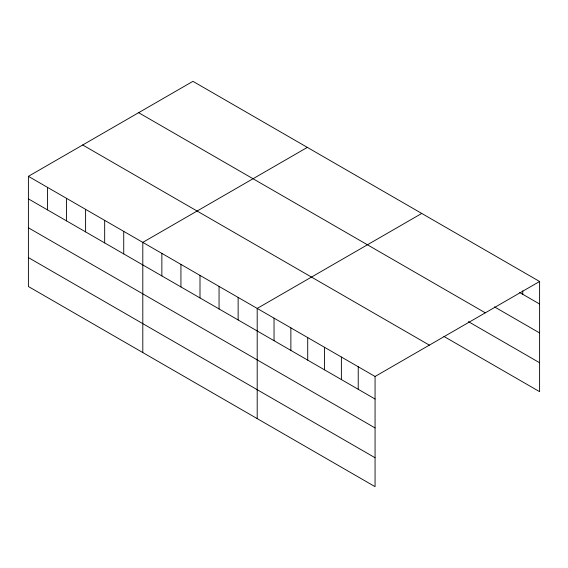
<?xml version="1.0" encoding="UTF-8"?>
<svg xmlns="http://www.w3.org/2000/svg" width="568" height="568" viewBox="0 0 568 568"><rect width="100%" height="100%" fill="white"/><g stroke="black" fill="none" stroke-linecap="round" stroke-linejoin="round"><path stroke-width="0.85" d="M28.4 176.336L375.065 376.477L375.065 486.662L28.4 286.513L28.4 176.336L192.935 81.338L539.6 281.487L539.6 391.664L443.927 336.433M307.331 147.389L142.802 242.38L142.802 352.558M421.733 213.44L257.197 308.431L257.197 418.609M375.065 376.477L539.6 281.487M519.699 292.534L539.6 304.022M494.444 306.876L539.6 332.947M138.635 112.691L485.306 312.833M468.422 321.651L539.6 362.746M82.694 144.989L429.365 345.131M28.4 198.871L375.065 399.02M28.4 227.789L375.065 427.938M28.4 257.588L375.065 457.737M522.759 290.837L522.759 294.302M358.231 366.758L358.231 389.293M341.389 357.038L341.389 379.573M324.555 347.318L324.555 369.853M307.714 337.591L307.714 360.133M290.873 327.871L290.873 350.406M274.039 318.151L274.039 340.686M238.134 297.419L238.134 319.961M219.063 286.414L219.063 308.949M200 275.409L200 297.944M180.936 264.397L180.936 286.932M161.866 253.392L161.866 275.927M123.732 231.375L123.732 253.91M104.668 220.363L104.668 242.905M85.598 209.358L85.598 231.893M66.534 198.353L66.534 220.888M47.463 187.341L47.463 209.876"/></g></svg>
